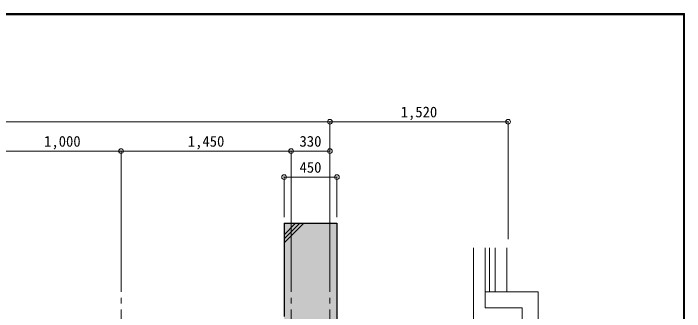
# Model space of a CAD drawing. Units: millimetres at full size, sheet at 1:50. Extents: x -9674 to 32603, y -6794 to 6791.
# Drawn here: x 3977 to 9699, y 4251 to 6791 of the extents above; entities that cross this region are included whole.
import ezdxf
from ezdxf.enums import TextEntityAlignment as Align

# ---------------------------------------------------------------- set-up
doc = ezdxf.new("R2010")
doc.units = ezdxf.units.MM
doc.header["$LTSCALE"] = 50
doc.header["$PDMODE"] = 32
doc.header["$PDSIZE"] = 40
doc.linetypes.add('CHAIN2', pattern=[12, 9, -1, 1, -1])
for name, color, linetype, lineweight in [('0-0_図面枠', 7, 'Continuous', 9), ('1-0_芯', 7, 'CHAIN2', 9), ('1-1_躯体', 2, 'Continuous', 25), ('1-6_ﾊﾞﾙｺﾆｰ・階段', 4, 'Continuous', 9), ('1-8_ハッチ', 4, 'Continuous', 9), ('1-B_寸法', 7, 'Continuous', 9)]:
    doc.layers.add(name, color=color, linetype=linetype, lineweight=lineweight)
doc.layers.add('4-0', color=1, linetype='Continuous')
doc.styles.add('ＭＳ ゴシック', font='')
doc.styles.get('ＭＳ ゴシック').set_extended_font_data('MS Gothic')

msp = doc.modelspace()

# ---------------------------------------------------------------- linework, layer by layer
at = {"layer": '0-0_図面枠'}
for p, q in [((9697.16, 6789.66), (-9672.16, 6789.66)), ((9695.4, 6787.9), (-9670.4, 6787.9)), ((-9668.64, 6786.14), (9693.64, 6786.14)), ((9691.87, 6784.38), (-9666.87, 6784.38)), ((9690.11, 6782.61), (-9665.11, 6782.61)), ((9688.35, 6780.85), (-9663.35, 6780.85)), ((9688.35, -6783.35), (9688.35, 6780.85)), ((9690.11, -6785.11), (9690.11, 6782.61)), ((9691.87, -6786.88), (9691.87, 6784.38)), ((9693.64, 6786.14), (9693.64, -6788.64)), ((9695.4, -6790.4), (9695.4, 6787.9)), ((9697.16, -6792.16), (9697.16, 6789.66))]:
    msp.add_line(p, q, dxfattribs=at)
msp.add_lwpolyline([(9698.92, -6793.93), (9698.92, 6791.43), (-9673.92, 6791.43)], dxfattribs=at)
at = {"layer": '1-0_芯'}
for p, q in [((4895, 4868.53), (4895, 2158.53)), ((6345, 4868.53), (6345, 2158.53)), ((6675, 4868.53), (6675, -3981.47))]:
    msp.add_line(p, q, dxfattribs=at)
at = {"layer": '1-1_躯体'}
for p, q in [((6285, 5003.53), (6735, 5003.53)), ((6285, 5003.53), (6285, 4208.53)), ((6735, 5003.53), (6735, 3233.53))]:
    msp.add_line(p, q, dxfattribs=at)
at = {"layer": '1-6_ﾊﾞﾙｺﾆｰ・階段'}
msp.add_line((7900, 4794.15), (7900, 2293.53), dxfattribs=at)
at = {"layer": '1-6_ﾊﾞﾙｺﾆｰ・階段', "color": 7}
for p, q in [((8000, 4418.53), (8000, 4794.15)), ((8035, 4418.53), (8035, 4794.15)), ((8085, 4418.53), (8085, 4794.15)), ((8185, 4418.53), (8185, 4794.15)), ((8000, 4418.53), (8450, 4418.53)), ((8000, 4283.53), (8000, 4418.53)), ((8450, 3818.53), (8450, 4418.53)), ((8000, 4283.53), (8315, 4283.53))]:
    msp.add_line(p, q, dxfattribs=at)
msp.add_lwpolyline([(8000, 3953.53), (8315, 3953.53), (8315, 4283.53)], dxfattribs=at)
at = {"layer": '1-8_ハッチ'}
for p, q in [((6285, 4835.43), (6453.09, 5003.53)), ((6285, 4870.79), (6417.74, 5003.53)), ((6285, 4906.14), (6382.38, 5003.53))]:
    msp.add_line(p, q, dxfattribs=at)
at = {"layer": '1-B_寸法'}
for p, q in [((-6825, 5868.53), (6675, 5868.53)), ((6675, 5868.53), (6675, 4868.53)), ((6675, 5868.53), (8195, 5868.53)), ((8195, 5868.53), (8195, 4868.53)), ((3895, 5618.53), (4895, 5618.53)), ((4895, 5618.53), (4895, 4868.53)), ((4895, 5618.53), (6345, 5618.53)), ((6345, 5618.53), (6345, 4868.53)), ((6345, 5618.53), (6675, 5618.53)), ((6285, 5396.93), (6285, 5056.74)), ((6285, 5396.93), (6735, 5396.93)), ((6735, 5396.93), (6735, 5056.74))]:
    msp.add_line(p, q, dxfattribs=at)
at = {"layer": '1-B_寸法', "color": 3}
for p in [(6675, 5868.53), (8195, 5868.53), (4895, 5618.53), (6345, 5618.53), (6675, 5618.53), (6285, 5396.93), (6735, 5396.93)]:
    msp.add_point(p, dxfattribs=at)
at = {"layer": '4-0'}
for points in [[(6735, 5003.53), (6285, 5003.53), (6285, 2908.53)], [(6405, 3233.53), (6735, 5003.53), (6285, 2908.53)], [(6405, 3233.53), (6735, 3233.53), (6735, 5003.53)]]:
    msp.add_solid(points, dxfattribs=at)

# ---------------------------------------------------------------- texts
at = {"layer": '1-B_寸法', "style": 'ＭＳ ゴシック'}
for s, p in [('1,520', (7278.75, 5878.53)), ('1,000', (4238.75, 5628.53)), ('1,450', (5463.75, 5628.53)), ('330', (6416.25, 5628.53)), ('450', (6416.25, 5406.93))]:
    msp.add_text(s, height=91.64, dxfattribs=at).set_placement(p, align=Align.BOTTOM_LEFT)

doc.saveas('drawing.dxf')
